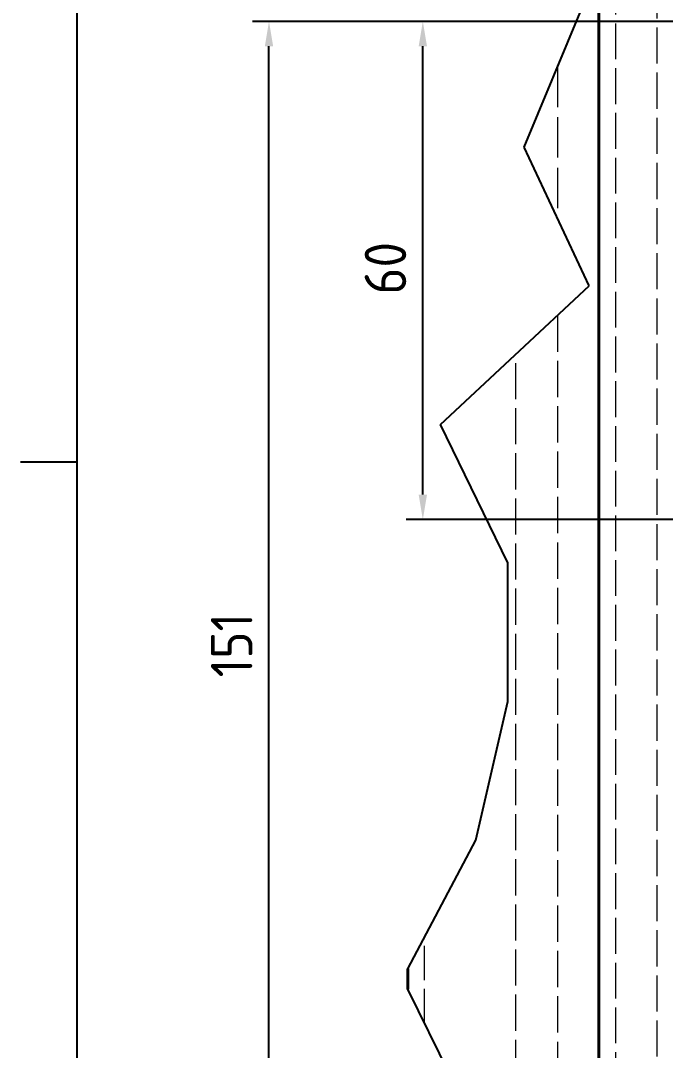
# Model space of a CAD drawing. Header units: millimetres. Extents: x 0 to 2523, y 0 to 1782.
# Drawn here: x 49.8 to 166.3, y 1453 to 1639 of the extents above; entities that cross this region are included whole.
import ezdxf

# ---------------------------------------------------------------- set-up
doc = ezdxf.new("R2010")
doc.units = ezdxf.units.MM
doc.header["$LTSCALE"] = 3
doc.linetypes.add('DASHED', pattern=[0.2067, 0.1654, -0.0413])
doc.layers.get('0').update_dxf_attribs({"color": 3, "lineweight": 25})
for name, color, linetype, lineweight in [('가려진 것(ISO)', 2, 'DASHED', 18), ('가시적인 것(ISO)', 3, 'Continuous', 40), ('경계(ISO)', 7, 'Continuous', 25), ('끊기 선(JIS)', 7, 'Continuous', 25), ('치수(ISO)', 2, 'Continuous', 25)]:
    doc.layers.add(name, color=color, linetype=linetype, lineweight=lineweight)
doc.styles.add('치수 텍스트_PSTEK_POSCO', font='isocp.shx')
doc.dimstyles.new('치수_PSTEK_POSCO', dxfattribs={"dimscale": 3, "dimtxt": 2.5, "dimasz": 1.5, "dimexe": 1, "dimexo": 1.5, "dimgap": 1, "dimtad": 1, "dimrnd": 1e-08, "dimdsep": 46, "dimtxsty": '치수 텍스트_PSTEK_POSCO', "dimcen": 0.09, "dimdle": 10, "dimclrd": 7, "dimclre": 7, "dimclrt": 2, "dimadec": 1, "dimazin": 2, "dimtfac": 1, "dimtmove": 0, "dimatfit": 3, "dimfxl": 0, "dimtolj": 1, "dimlwd": -1, "dimlwe": -1, "dimarcsym": 0})

# ---------------------------------------------------------------- blocks, each defined once
blk = doc.blocks.new('경계 Default Border')
at = {"layer": '경계(ISO)'}
blk.add_line((20, 519.75), (16.6, 519.75), dxfattribs=at)
at = {"layer": '경계(ISO)', "flags": 128}
blk.add_lwpolyline([(20, 20), (20, 574), (821, 574), (821, 20), (20, 20)], dxfattribs=at)
blk = doc.blocks.new('*D83')
at = {"layer": 'Defpoints', "color": 0, "transparency": 16777216}
for p in [(122.46, 1638.86), (200.78, 1638.86), (203.78, 1548.86)]:
    blk.add_point(p, dxfattribs=at)
at = {"layer": '치수(ISO)', "color": 7, "transparency": 16777216}
for p, q in [((196.28, 1638.86), (119.46, 1638.86)), ((122.46, 1553.36), (122.46, 1634.36)), ((199.28, 1548.86), (119.46, 1548.86))]:
    blk.add_line(p, q, dxfattribs=at)
for points in [[(121.71, 1634.36), (123.21, 1634.36), (122.46, 1638.86)], [(121.71, 1553.36), (123.21, 1553.36), (122.46, 1548.86)]]:
    blk.add_solid(points, dxfattribs=at)
at = {"layer": '치수(ISO)', "color": 2, "transparency": 16777216, "insert": (115.71, 1589.51), "char_height": 7.5, "attachment_point": 4, "rotation": 90, "style": '치수 텍스트_PSTEK_POSCO'}
blk.add_mtext('\\A1;60', dxfattribs=at)
blk = doc.blocks.new('*D85')
at = {"layer": 'Defpoints', "color": 0, "transparency": 16777216}
for p in [(94.67, 1638.86), (197.78, 1638.86), (197.78, 1412.36)]:
    blk.add_point(p, dxfattribs=at)
at = {"layer": '치수(ISO)', "color": 7, "transparency": 16777216}
for p, q in [((193.28, 1638.86), (91.67, 1638.86)), ((94.67, 1416.86), (94.67, 1634.36)), ((193.28, 1412.36), (91.67, 1412.36))]:
    blk.add_line(p, q, dxfattribs=at)
for points in [[(93.92, 1634.36), (95.42, 1634.36), (94.67, 1638.86)], [(93.92, 1416.86), (95.42, 1416.86), (94.67, 1412.36)]]:
    blk.add_solid(points, dxfattribs=at)
at = {"layer": '치수(ISO)', "color": 2, "transparency": 16777216, "insert": (87.92, 1520.36), "char_height": 7.5, "attachment_point": 4, "rotation": 90, "style": '치수 텍스트_PSTEK_POSCO'}
blk.add_mtext('\\A1;151', dxfattribs=at)

msp = doc.modelspace()

# ---------------------------------------------------------------- linework, layer by layer
at = {"layer": '가려진 것(ISO)', "ltscale": 13.02825}
msp.add_line((157.279, 1670.7804), (157.279, 1371.8642), dxfattribs=at)
at = {"layer": '가려진 것(ISO)', "ltscale": 13.148469}
msp.add_line((164.779, 1337.6962), (164.779, 1671.9842), dxfattribs=at)
at = {"layer": '가려진 것(ISO)', "ltscale": 14.690784}
msp.add_line((146.779, 1630.6361), (146.779, 1603.3068), dxfattribs=at)
at = {"layer": '가려진 것(ISO)', "ltscale": 13.22403}
msp.add_line((146.779, 1585.7378), (146.779, 1372.532), dxfattribs=at)
at = {"layer": '가려진 것(ISO)', "ltscale": 13.140214}
msp.add_line((139.279, 1391.3418), (139.279, 1578.7515), dxfattribs=at)
at = {"layer": '가려진 것(ISO)', "ltscale": 12.501239}
msp.add_line((122.779, 1457.8918), (122.779, 1473.3958), dxfattribs=at)
at = {"layer": '가시적인 것(ISO)'}
for p, q in [((154.279, 1670.2989), (154.279, 1368.8642)), ((119.779, 1464.0049), (119.779, 1467.6961))]:
    msp.add_line(p, q, dxfattribs=at)
at = {"layer": '끊기 선(JIS)'}
for p, q in [((140.7421, 1616.1295), (151.1607, 1641.1653)), ((152.5288, 1591.0938), (140.7421, 1616.1295)), ((125.6522, 1566.058), (152.5288, 1591.0938)), ((137.8176, 1541.0223), (125.6522, 1566.058)), ((137.8058, 1515.9866), (137.8176, 1541.0223)), ((132.0189, 1490.9508), (137.8058, 1515.9866)), ((119.779, 1467.6961), (132.0189, 1490.9508)), ((131.1278, 1440.8793), (119.779, 1464.0049))]:
    msp.add_line(p, q, dxfattribs=at)

# ---------------------------------------------------------------- block references
at = {"xscale": 3, "yscale": 3, "zscale": 3}
msp.add_blockref('경계 Default Border', (0, 0), dxfattribs=at)

# ---------------------------------------------------------------- dimensions: what is measured, and where the dimension line sits
at = {"layer": '치수(ISO)', "color": 7}
for base, p1, p2, picture, middle in [((94.6668, 1638.8642), (197.779, 1412.3642), (197.779, 1638.8642), '*D85', (94.6668, 1525.6142)), ((122.4649, 1638.8642), (203.779, 1548.8642), (200.779, 1638.8642), '*D83', (122.4649, 1593.8642))]:
    dim = msp.add_linear_dim(base=base, p1=p1, p2=p2, angle=90, dimstyle='치수_PSTEK_POSCO', override={"dimdec": 2, "dimlfac": 0.666667, "dimtp": 0, "dimtm": 0, "dimtdec": 2, "dimtofl": 0, "dimatfit": 1}, dxfattribs=at)
    dim.commit()
    dim.dimension.update_dxf_attribs({"geometry": picture, "text_midpoint": middle, "dimtype": 160})

doc.saveas('drawing.dxf')
